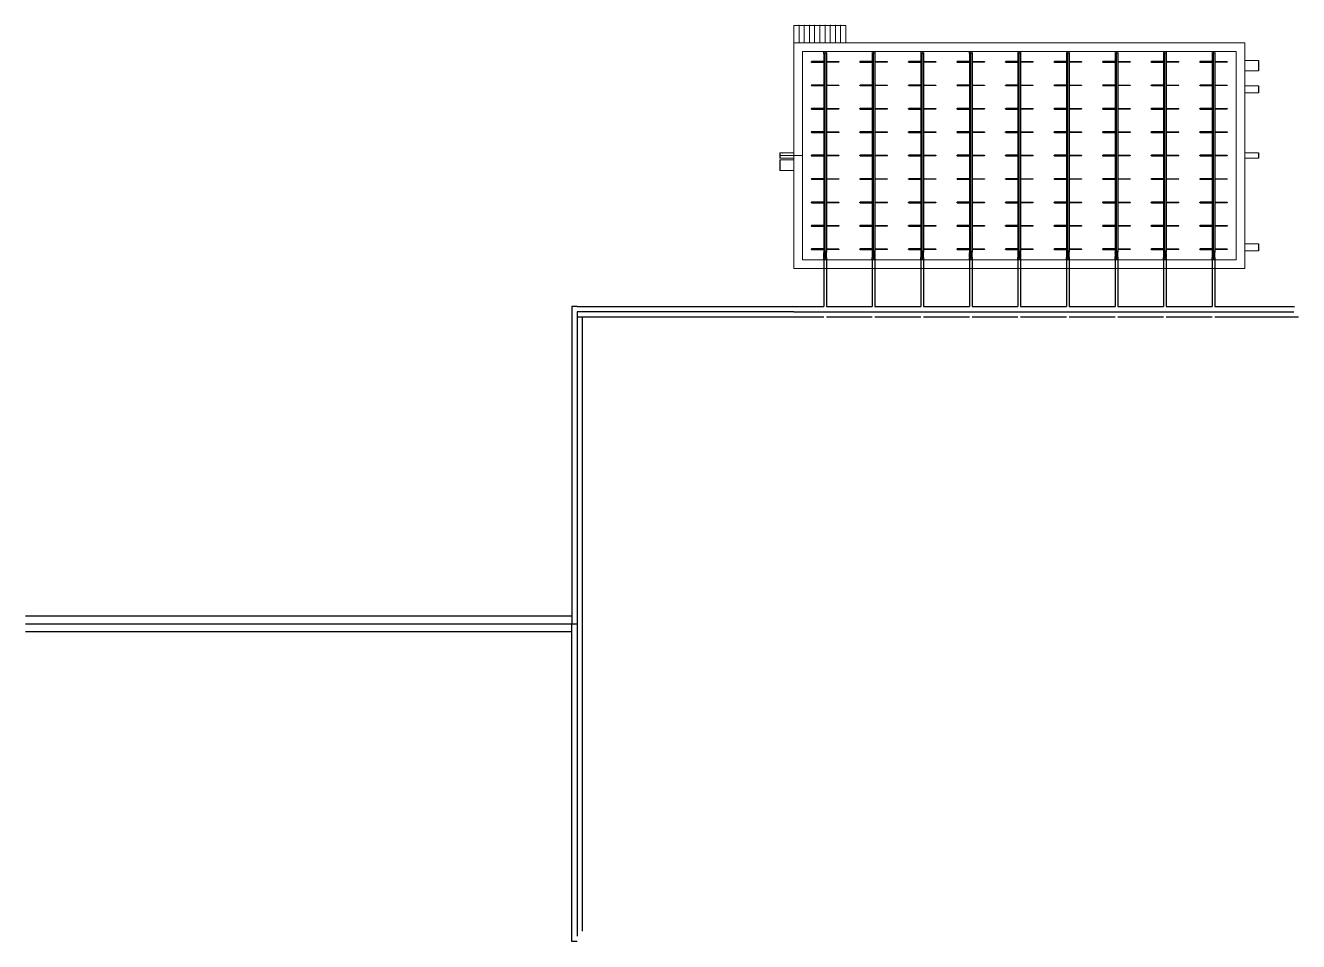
# Model space of a CAD drawing. Header units: millimetres. Extents: x 279 to 2876, y -494 to 1800.
# Drawn here: x 2005 to 2739, y 1272 to 1800 of the extents above; entities that cross this region are included whole.
import ezdxf

# ---------------------------------------------------------------- set-up
doc = ezdxf.new("R2010")
doc.units = ezdxf.units.MM
doc.layers.add('图层1', color=1, linetype='Continuous', lineweight=25, plot=False)
doc.layers.add('图层2', color=5, linetype='Continuous', lineweight=25, plot=False)

msp = doc.modelspace()

# ---------------------------------------------------------------- linework, layer by layer
at = {"lineweight": 0}
for p, q in [((2447.77534, 1790.21996), (2447.77534, 1800.21996)), ((2447.77534, 1800.21996), (2477.77534, 1800.21996)), ((2450.77534, 1800.21996), (2450.77534, 1790.21996)), ((2453.77534, 1800.21996), (2453.77534, 1790.21996)), ((2456.77534, 1800.21996), (2456.77534, 1790.21996)), ((2459.77534, 1800.21996), (2459.77534, 1790.21996)), ((2462.77534, 1800.21996), (2462.77534, 1790.21996)), ((2465.77534, 1800.21996), (2465.77534, 1790.21996)), ((2468.77534, 1800.21996), (2468.77534, 1790.21996)), ((2471.77534, 1800.21996), (2471.77534, 1790.21996)), ((2474.77534, 1800.21996), (2474.77534, 1790.21996)), ((2477.77534, 1800.21996), (2477.77534, 1790.21996)), ((2452.77534, 1790.21996), (2447.77534, 1790.21996)), ((2447.77534, 1790.21996), (2697.77534, 1790.21996)), ((2447.77534, 1660.21996), (2447.77534, 1790.21996)), ((2692.77534, 1785.21996), (2452.77534, 1785.21996)), ((2452.77534, 1785.21996), (2452.77534, 1665.21996)), ((2464.27534, 1785.21996), (2467.27534, 1785.21996)), ((2465.77534, 1711.71996), (2465.77534, 1785.21996)), ((2493.77534, 1711.71996), (2493.77534, 1785.21996)), ((2521.77534, 1711.71996), (2521.77534, 1785.21996)), ((2549.77534, 1711.71996), (2549.77534, 1785.21996)), ((2577.77534, 1711.71996), (2577.77534, 1785.21996)), ((2605.77534, 1711.71996), (2605.77534, 1785.21996)), ((2633.77534, 1711.71996), (2633.77534, 1785.21996)), ((2661.77534, 1711.71996), (2661.77534, 1785.21996)), ((2689.77534, 1711.71996), (2689.77534, 1785.21996)), ((2692.77534, 1790.21996), (2702.77534, 1790.21996)), ((2692.77534, 1785.21996), (2702.77534, 1785.21996)), ((2702.77534, 1790.21996), (2707.77534, 1790.21996)), ((2702.77534, 1785.21996), (2702.77534, 1665.21996)), ((2707.77534, 1790.21996), (2707.77534, 1660.21996)), ((2707.77534, 1780.08463), (2715.77534, 1780.08463)), ((2707.77534, 1774.08463), (2715.77534, 1774.08463)), ((2707.77534, 1765.36996), (2715.77534, 1765.36996)), ((2707.77534, 1761.36996), (2715.77534, 1761.36996)), ((2447.77534, 1726.71996), (2439.77534, 1726.71996)), ((2452.77534, 1725.21996), (2439.77534, 1725.21996)), ((2452.77534, 1725.21996), (2450.22331, 1725.21996)), ((2450.22331, 1725.21996), (2452.77534, 1725.21996)), ((2707.77534, 1726.71996), (2715.77534, 1726.71996)), ((2447.77534, 1723.71996), (2439.77534, 1723.71996)), ((2439.77534, 1722.69729), (2447.77534, 1722.69729)), ((2707.77534, 1723.71996), (2715.77534, 1723.71996)), ((2439.77534, 1716.69729), (2447.77534, 1716.69729)), ((2465.77534, 1711.71996), (2465.77534, 1665.21996)), ((2493.77534, 1711.71996), (2493.77534, 1665.21996)), ((2521.77534, 1711.71996), (2521.77534, 1665.21996)), ((2549.77534, 1711.71996), (2549.77534, 1665.21996)), ((2577.77534, 1711.71996), (2577.77534, 1665.21996)), ((2605.77534, 1711.71996), (2605.77534, 1665.21996)), ((2633.77534, 1711.71996), (2633.77534, 1665.21996)), ((2661.77534, 1711.71996), (2661.77534, 1665.21996)), ((2689.77534, 1711.71996), (2689.77534, 1665.21996)), ((2707.77534, 1674.32161), (2715.77534, 1674.32161)), ((2707.77534, 1670.32161), (2715.77534, 1670.32161)), ((2697.77534, 1660.21996), (2447.77534, 1660.21996)), ((2452.77534, 1665.21996), (2692.77534, 1665.21996)), ((2452.77534, 1665.21996), (2462.77534, 1665.21996)), ((2477.77534, 1665.21996), (2481.27534, 1665.21996)), ((2692.77534, 1665.21996), (2697.77534, 1665.21996)), ((2692.77534, 1660.21996), (2702.77534, 1660.21996)), ((2697.77534, 1665.21996), (2702.77534, 1665.21996)), ((2702.77534, 1660.21996), (2707.77534, 1660.21996))]:
    msp.add_line(p, q, dxfattribs=at)
for p, q in [((2715.77534, 1780.08463), (2715.77534, 1774.08463)), ((2715.77534, 1765.36996), (2715.77534, 1761.36996)), ((2439.77534, 1726.71996), (2439.77534, 1723.71996)), ((2441.27534, 1726.71996), (2441.37534, 1726.71996)), ((2715.77534, 1726.71996), (2715.77534, 1723.71996)), ((2439.77534, 1722.69729), (2439.77534, 1716.69729)), ((2715.77534, 1674.32161), (2715.77534, 1670.32161)), ((2447.77534, 1635.21996), (2322.77534, 1635.21996)), ((2322.77534, 1635.21996), (2322.77534, 1275.21996)), ((2447.77534, 1635.21996), (2736.12939, 1635.21996)), ((2322.77534, 1455.21996), (2004.73305, 1455.21996))]:
    msp.add_line(p, q)
for p in [(2450.77534, 1800.21996), (2453.77534, 1800.21996), (2456.77534, 1800.21996), (2459.77534, 1800.21996), (2462.77534, 1800.21996), (2465.77534, 1800.21996), (2468.77534, 1800.21996), (2471.77534, 1800.21996), (2474.77534, 1800.21996)]:
    msp.add_point(p, dxfattribs=at)
at = {"layer": '图层1'}
for p, q in [((2465.02534, 1668.21996), (2464.77534, 1668.21996)), ((2464.77534, 1668.21996), (2464.77534, 1668.11996)), ((2464.77534, 1668.11996), (2466.52534, 1668.11996)), ((2464.77534, 1667.61996), (2464.77534, 1667.71996)), ((2464.77534, 1667.71996), (2466.52534, 1667.71996)), ((2465.02534, 1667.61996), (2464.77534, 1667.61996)), ((2465.02534, 1669.21996), (2465.02534, 1668.81996)), ((2465.02534, 1668.81996), (2465.02534, 1668.21996)), ((2465.06662, 1668.21996), (2465.02534, 1668.21996)), ((2465.02534, 1668.11996), (2465.02534, 1667.71996)), ((2465.02534, 1667.61996), (2466.52534, 1667.61996)), ((2465.02534, 1667.61996), (2465.02534, 1666.91996)), ((2465.02534, 1666.21996), (2465.02534, 1666.51996)), ((2466.77534, 1668.21996), (2465.06662, 1668.21996)), ((2465.77534, 1669.96996), (2465.77534, 1670.21996)), ((2465.77534, 1667.41996), (2465.77992, 1667.41996)), ((2466.52534, 1668.81996), (2466.52534, 1669.21996)), ((2466.52534, 1668.21996), (2466.52534, 1668.81996)), ((2466.52534, 1668.11996), (2466.62534, 1668.11996)), ((2466.52534, 1667.71996), (2466.52534, 1668.11996)), ((2466.52534, 1667.71996), (2466.77534, 1667.71996)), ((2466.77534, 1667.61996), (2466.52534, 1667.61996)), ((2466.52534, 1666.90978), (2466.52534, 1667.61996)), ((2466.52534, 1666.51996), (2466.52534, 1666.21996)), ((2466.62534, 1668.11996), (2466.77534, 1668.11996)), ((2466.77534, 1668.11996), (2466.77534, 1668.21996)), ((2466.77534, 1667.71996), (2466.77534, 1667.61996)), ((2493.02534, 1668.21996), (2492.77534, 1668.21996)), ((2492.77534, 1668.21996), (2492.77534, 1668.11996)), ((2492.77534, 1668.11996), (2494.52534, 1668.11996)), ((2492.77534, 1667.61996), (2492.77534, 1667.71996)), ((2492.77534, 1667.71996), (2494.52534, 1667.71996)), ((2493.02534, 1667.61996), (2492.77534, 1667.61996)), ((2493.02534, 1669.21996), (2493.02534, 1668.81996)), ((2493.02534, 1668.81996), (2493.02534, 1668.21996)), ((2493.06662, 1668.21996), (2493.02534, 1668.21996)), ((2493.02534, 1668.11996), (2493.02534, 1667.71996)), ((2493.02534, 1667.61996), (2494.52534, 1667.61996)), ((2493.02534, 1667.61996), (2493.02534, 1666.91996)), ((2493.02534, 1666.21996), (2493.02534, 1666.51996)), ((2494.77534, 1668.21996), (2493.06662, 1668.21996)), ((2493.77534, 1669.96996), (2493.77534, 1670.21996)), ((2493.77534, 1667.41996), (2493.77992, 1667.41996)), ((2494.52534, 1668.81996), (2494.52534, 1669.21996)), ((2494.52534, 1668.21996), (2494.52534, 1668.81996)), ((2494.52534, 1668.11996), (2494.62534, 1668.11996)), ((2494.52534, 1667.71996), (2494.52534, 1668.11996)), ((2494.52534, 1667.71996), (2494.77534, 1667.71996)), ((2494.77534, 1667.61996), (2494.52534, 1667.61996)), ((2494.52534, 1666.90978), (2494.52534, 1667.61996)), ((2494.52534, 1666.51996), (2494.52534, 1666.21996)), ((2494.62534, 1668.11996), (2494.77534, 1668.11996)), ((2494.77534, 1668.11996), (2494.77534, 1668.21996)), ((2494.77534, 1667.71996), (2494.77534, 1667.61996)), ((2521.02534, 1668.21996), (2520.77534, 1668.21996)), ((2520.77534, 1668.21996), (2520.77534, 1668.11996)), ((2520.77534, 1668.11996), (2522.52534, 1668.11996)), ((2520.77534, 1667.61996), (2520.77534, 1667.71996)), ((2520.77534, 1667.71996), (2522.52534, 1667.71996)), ((2521.02534, 1667.61996), (2520.77534, 1667.61996)), ((2521.02534, 1669.21996), (2521.02534, 1668.81996)), ((2521.02534, 1668.81996), (2521.02534, 1668.21996)), ((2521.06662, 1668.21996), (2521.02534, 1668.21996)), ((2521.02534, 1668.11996), (2521.02534, 1667.71996)), ((2521.02534, 1667.61996), (2522.52534, 1667.61996)), ((2521.02534, 1667.61996), (2521.02534, 1666.91996)), ((2521.02534, 1666.21996), (2521.02534, 1666.51996)), ((2522.77534, 1668.21996), (2521.06662, 1668.21996)), ((2521.77534, 1669.96996), (2521.77534, 1670.21996)), ((2521.77534, 1667.41996), (2521.77992, 1667.41996)), ((2522.52534, 1668.81996), (2522.52534, 1669.21996)), ((2522.52534, 1668.21996), (2522.52534, 1668.81996)), ((2522.52534, 1668.11996), (2522.62534, 1668.11996)), ((2522.52534, 1667.71996), (2522.52534, 1668.11996)), ((2522.52534, 1667.71996), (2522.77534, 1667.71996)), ((2522.77534, 1667.61996), (2522.52534, 1667.61996)), ((2522.52534, 1666.90978), (2522.52534, 1667.61996)), ((2522.52534, 1666.51996), (2522.52534, 1666.21996)), ((2522.62534, 1668.11996), (2522.77534, 1668.11996)), ((2522.77534, 1668.11996), (2522.77534, 1668.21996)), ((2522.77534, 1667.71996), (2522.77534, 1667.61996)), ((2549.02534, 1668.21996), (2548.77534, 1668.21996)), ((2548.77534, 1668.21996), (2548.77534, 1668.11996)), ((2548.77534, 1668.11996), (2550.52534, 1668.11996)), ((2548.77534, 1667.61996), (2548.77534, 1667.71996)), ((2548.77534, 1667.71996), (2550.52534, 1667.71996)), ((2549.02534, 1667.61996), (2548.77534, 1667.61996)), ((2549.02534, 1669.21996), (2549.02534, 1668.81996)), ((2549.02534, 1668.81996), (2549.02534, 1668.21996)), ((2549.06662, 1668.21996), (2549.02534, 1668.21996)), ((2549.02534, 1668.11996), (2549.02534, 1667.71996)), ((2549.02534, 1667.61996), (2550.52534, 1667.61996)), ((2549.02534, 1667.61996), (2549.02534, 1666.91996)), ((2549.02534, 1666.21996), (2549.02534, 1666.51996)), ((2550.77534, 1668.21996), (2549.06662, 1668.21996)), ((2549.77534, 1669.96996), (2549.77534, 1670.21996)), ((2549.77534, 1667.41996), (2549.77992, 1667.41996)), ((2550.52534, 1668.81996), (2550.52534, 1669.21996)), ((2550.52534, 1668.21996), (2550.52534, 1668.81996)), ((2550.52534, 1668.11996), (2550.62534, 1668.11996)), ((2550.52534, 1667.71996), (2550.52534, 1668.11996)), ((2550.52534, 1667.71996), (2550.77534, 1667.71996)), ((2550.77534, 1667.61996), (2550.52534, 1667.61996)), ((2550.52534, 1666.90978), (2550.52534, 1667.61996)), ((2550.52534, 1666.51996), (2550.52534, 1666.21996)), ((2550.62534, 1668.11996), (2550.77534, 1668.11996)), ((2550.77534, 1668.11996), (2550.77534, 1668.21996)), ((2550.77534, 1667.71996), (2550.77534, 1667.61996)), ((2577.02534, 1668.21996), (2576.77534, 1668.21996)), ((2576.77534, 1668.21996), (2576.77534, 1668.11996)), ((2576.77534, 1668.11996), (2578.52534, 1668.11996)), ((2576.77534, 1667.61996), (2576.77534, 1667.71996)), ((2576.77534, 1667.71996), (2578.52534, 1667.71996)), ((2577.02534, 1667.61996), (2576.77534, 1667.61996)), ((2577.02534, 1669.21996), (2577.02534, 1668.81996)), ((2577.02534, 1668.81996), (2577.02534, 1668.21996)), ((2577.06662, 1668.21996), (2577.02534, 1668.21996)), ((2577.02534, 1668.11996), (2577.02534, 1667.71996)), ((2577.02534, 1667.61996), (2578.52534, 1667.61996)), ((2577.02534, 1667.61996), (2577.02534, 1666.91996)), ((2577.02534, 1666.21996), (2577.02534, 1666.51996)), ((2578.77534, 1668.21996), (2577.06662, 1668.21996)), ((2577.77534, 1669.96996), (2577.77534, 1670.21996)), ((2577.77534, 1667.41996), (2577.77992, 1667.41996)), ((2578.52534, 1668.81996), (2578.52534, 1669.21996)), ((2578.52534, 1668.21996), (2578.52534, 1668.81996)), ((2578.52534, 1668.11996), (2578.62534, 1668.11996)), ((2578.52534, 1667.71996), (2578.52534, 1668.11996)), ((2578.52534, 1667.71996), (2578.77534, 1667.71996)), ((2578.77534, 1667.61996), (2578.52534, 1667.61996)), ((2578.52534, 1666.90978), (2578.52534, 1667.61996)), ((2578.52534, 1666.51996), (2578.52534, 1666.21996)), ((2578.62534, 1668.11996), (2578.77534, 1668.11996)), ((2578.77534, 1668.11996), (2578.77534, 1668.21996)), ((2578.77534, 1667.71996), (2578.77534, 1667.61996)), ((2605.02534, 1668.21996), (2604.77534, 1668.21996)), ((2604.77534, 1668.21996), (2604.77534, 1668.11996)), ((2604.77534, 1668.11996), (2606.52534, 1668.11996)), ((2604.77534, 1667.61996), (2604.77534, 1667.71996)), ((2604.77534, 1667.71996), (2606.52534, 1667.71996)), ((2605.02534, 1667.61996), (2604.77534, 1667.61996)), ((2605.02534, 1669.21996), (2605.02534, 1668.81996)), ((2605.02534, 1668.81996), (2605.02534, 1668.21996)), ((2605.06662, 1668.21996), (2605.02534, 1668.21996)), ((2605.02534, 1668.11996), (2605.02534, 1667.71996)), ((2605.02534, 1667.61996), (2606.52534, 1667.61996)), ((2605.02534, 1667.61996), (2605.02534, 1666.91996)), ((2605.02534, 1666.21996), (2605.02534, 1666.51996)), ((2606.77534, 1668.21996), (2605.06662, 1668.21996)), ((2605.77534, 1669.96996), (2605.77534, 1670.21996)), ((2605.77534, 1667.41996), (2605.77992, 1667.41996)), ((2606.52534, 1668.81996), (2606.52534, 1669.21996)), ((2606.52534, 1668.21996), (2606.52534, 1668.81996)), ((2606.52534, 1668.11996), (2606.62534, 1668.11996)), ((2606.52534, 1667.71996), (2606.52534, 1668.11996)), ((2606.52534, 1667.71996), (2606.77534, 1667.71996)), ((2606.77534, 1667.61996), (2606.52534, 1667.61996)), ((2606.52534, 1666.90978), (2606.52534, 1667.61996)), ((2606.52534, 1666.51996), (2606.52534, 1666.21996)), ((2606.62534, 1668.11996), (2606.77534, 1668.11996)), ((2606.77534, 1668.11996), (2606.77534, 1668.21996)), ((2606.77534, 1667.71996), (2606.77534, 1667.61996)), ((2633.02534, 1668.21996), (2632.77534, 1668.21996)), ((2632.77534, 1668.21996), (2632.77534, 1668.11996)), ((2632.77534, 1668.11996), (2634.52534, 1668.11996)), ((2632.77534, 1667.61996), (2632.77534, 1667.71996)), ((2632.77534, 1667.71996), (2634.52534, 1667.71996)), ((2633.02534, 1667.61996), (2632.77534, 1667.61996)), ((2633.02534, 1669.21996), (2633.02534, 1668.81996)), ((2633.02534, 1668.81996), (2633.02534, 1668.21996)), ((2633.06662, 1668.21996), (2633.02534, 1668.21996)), ((2633.02534, 1668.11996), (2633.02534, 1667.71996)), ((2633.02534, 1667.61996), (2634.52534, 1667.61996)), ((2633.02534, 1667.61996), (2633.02534, 1666.91996)), ((2633.02534, 1666.21996), (2633.02534, 1666.51996)), ((2634.77534, 1668.21996), (2633.06662, 1668.21996)), ((2633.77534, 1669.96996), (2633.77534, 1670.21996)), ((2633.77534, 1667.41996), (2633.77992, 1667.41996)), ((2634.52534, 1668.81996), (2634.52534, 1669.21996)), ((2634.52534, 1668.21996), (2634.52534, 1668.81996)), ((2634.52534, 1668.11996), (2634.62534, 1668.11996)), ((2634.52534, 1667.71996), (2634.52534, 1668.11996)), ((2634.52534, 1667.71996), (2634.77534, 1667.71996)), ((2634.77534, 1667.61996), (2634.52534, 1667.61996)), ((2634.52534, 1666.90978), (2634.52534, 1667.61996)), ((2634.52534, 1666.51996), (2634.52534, 1666.21996)), ((2634.62534, 1668.11996), (2634.77534, 1668.11996)), ((2634.77534, 1668.11996), (2634.77534, 1668.21996)), ((2634.77534, 1667.71996), (2634.77534, 1667.61996)), ((2661.02534, 1668.21996), (2660.77534, 1668.21996)), ((2660.77534, 1668.21996), (2660.77534, 1668.11996)), ((2660.77534, 1668.11996), (2662.52534, 1668.11996)), ((2660.77534, 1667.61996), (2660.77534, 1667.71996)), ((2660.77534, 1667.71996), (2662.52534, 1667.71996)), ((2661.02534, 1667.61996), (2660.77534, 1667.61996)), ((2661.02534, 1669.21996), (2661.02534, 1668.81996)), ((2661.02534, 1668.81996), (2661.02534, 1668.21996)), ((2661.06662, 1668.21996), (2661.02534, 1668.21996)), ((2661.02534, 1668.11996), (2661.02534, 1667.71996)), ((2661.02534, 1667.61996), (2662.52534, 1667.61996)), ((2661.02534, 1667.61996), (2661.02534, 1666.91996)), ((2661.02534, 1666.21996), (2661.02534, 1666.51996)), ((2662.77534, 1668.21996), (2661.06662, 1668.21996)), ((2661.77534, 1669.96996), (2661.77534, 1670.21996)), ((2661.77534, 1667.41996), (2661.77992, 1667.41996)), ((2662.52534, 1668.81996), (2662.52534, 1669.21996)), ((2662.52534, 1668.21996), (2662.52534, 1668.81996)), ((2662.52534, 1668.11996), (2662.62534, 1668.11996)), ((2662.52534, 1667.71996), (2662.52534, 1668.11996)), ((2662.52534, 1667.71996), (2662.77534, 1667.71996)), ((2662.77534, 1667.61996), (2662.52534, 1667.61996)), ((2662.52534, 1666.90978), (2662.52534, 1667.61996)), ((2662.52534, 1666.51996), (2662.52534, 1666.21996)), ((2662.62534, 1668.11996), (2662.77534, 1668.11996)), ((2662.77534, 1668.11996), (2662.77534, 1668.21996)), ((2662.77534, 1667.71996), (2662.77534, 1667.61996)), ((2689.02534, 1668.21996), (2688.77534, 1668.21996)), ((2688.77534, 1668.21996), (2688.77534, 1668.11996)), ((2688.77534, 1668.11996), (2690.52534, 1668.11996)), ((2688.77534, 1667.61996), (2688.77534, 1667.71996)), ((2688.77534, 1667.71996), (2690.52534, 1667.71996)), ((2689.02534, 1667.61996), (2688.77534, 1667.61996)), ((2689.02534, 1669.21996), (2689.02534, 1668.81996)), ((2689.02534, 1668.81996), (2689.02534, 1668.21996)), ((2689.06662, 1668.21996), (2689.02534, 1668.21996)), ((2689.02534, 1668.11996), (2689.02534, 1667.71996)), ((2689.02534, 1667.61996), (2690.52534, 1667.61996)), ((2689.02534, 1667.61996), (2689.02534, 1666.91996)), ((2689.02534, 1666.21996), (2689.02534, 1666.51996)), ((2690.77534, 1668.21996), (2689.06662, 1668.21996)), ((2689.77534, 1669.96996), (2689.77534, 1670.21996)), ((2689.77534, 1667.41996), (2689.77992, 1667.41996)), ((2690.52534, 1668.81996), (2690.52534, 1669.21996)), ((2690.52534, 1668.21996), (2690.52534, 1668.81996)), ((2690.52534, 1668.11996), (2690.62534, 1668.11996)), ((2690.52534, 1667.71996), (2690.52534, 1668.11996)), ((2690.52534, 1667.71996), (2690.77534, 1667.71996)), ((2690.77534, 1667.61996), (2690.52534, 1667.61996)), ((2690.52534, 1666.90978), (2690.52534, 1667.61996)), ((2690.52534, 1666.51996), (2690.52534, 1666.21996)), ((2690.62534, 1668.11996), (2690.77534, 1668.11996)), ((2690.77534, 1668.11996), (2690.77534, 1668.21996)), ((2690.77534, 1667.71996), (2690.77534, 1667.61996)), ((2465.02534, 1665.21996), (2465.02534, 1666.21996)), ((2466.52534, 1665.21996), (2465.02534, 1665.21996)), ((2466.52534, 1666.21996), (2466.52534, 1665.21996)), ((2493.02534, 1665.21996), (2493.02534, 1666.21996)), ((2494.52534, 1665.21996), (2493.02534, 1665.21996)), ((2494.52534, 1666.21996), (2494.52534, 1665.21996)), ((2521.02534, 1665.21996), (2521.02534, 1666.21996)), ((2522.52534, 1665.21996), (2521.02534, 1665.21996)), ((2522.52534, 1666.21996), (2522.52534, 1665.21996)), ((2549.02534, 1665.21996), (2549.02534, 1666.21996)), ((2550.52534, 1665.21996), (2549.02534, 1665.21996)), ((2550.52534, 1666.21996), (2550.52534, 1665.21996)), ((2577.02534, 1665.21996), (2577.02534, 1666.21996)), ((2578.52534, 1665.21996), (2577.02534, 1665.21996)), ((2578.52534, 1666.21996), (2578.52534, 1665.21996)), ((2605.02534, 1665.21996), (2605.02534, 1666.21996)), ((2606.52534, 1665.21996), (2605.02534, 1665.21996)), ((2606.52534, 1666.21996), (2606.52534, 1665.21996)), ((2633.02534, 1665.21996), (2633.02534, 1666.21996)), ((2634.52534, 1665.21996), (2633.02534, 1665.21996)), ((2634.52534, 1666.21996), (2634.52534, 1665.21996)), ((2661.02534, 1665.21996), (2661.02534, 1666.21996)), ((2662.52534, 1665.21996), (2661.02534, 1665.21996)), ((2662.52534, 1666.21996), (2662.52534, 1665.21996)), ((2689.02534, 1665.21996), (2689.02534, 1666.21996)), ((2690.52534, 1665.21996), (2689.02534, 1665.21996)), ((2690.52534, 1666.21996), (2690.52534, 1665.21996))]:
    msp.add_line(p, q, dxfattribs=at)
for centre, radius, start, end in [((2465.77534, 1669.21996), 0.85, 331.92751306, 208.07248694), ((2465.77534, 1666.91996), 0.85, 151.92751306, 28.07248694), ((2465.77534, 1669.21996), 0.75, 0, 180), ((2465.77534, 1666.90978), 0.75, 180, 0), ((2493.77534, 1669.21996), 0.85, 331.92751306, 208.07248694), ((2493.77534, 1666.91996), 0.85, 151.92751306, 28.07248694), ((2493.77534, 1669.21996), 0.75, 0, 180), ((2493.77534, 1666.90978), 0.75, 180, 0), ((2521.77534, 1669.21996), 0.85, 331.92751306, 208.07248694), ((2521.77534, 1666.91996), 0.85, 151.92751306, 28.07248694), ((2521.77534, 1669.21996), 0.75, 0, 180), ((2521.77534, 1666.90978), 0.75, 180, 0), ((2549.77534, 1669.21996), 0.85, 331.92751306, 208.07248694), ((2549.77534, 1666.91996), 0.85, 151.92751306, 28.07248694), ((2549.77534, 1669.21996), 0.75, 0, 180), ((2549.77534, 1666.90978), 0.75, 180, 0), ((2577.77534, 1669.21996), 0.85, 331.92751306, 208.07248694), ((2577.77534, 1666.91996), 0.85, 151.92751306, 28.07248694), ((2577.77534, 1669.21996), 0.75, 0, 180), ((2577.77534, 1666.90978), 0.75, 180, 0), ((2605.77534, 1669.21996), 0.85, 331.92751306, 208.07248694), ((2605.77534, 1666.91996), 0.85, 151.92751306, 28.07248694), ((2605.77534, 1669.21996), 0.75, 0, 180), ((2605.77534, 1666.90978), 0.75, 180, 0), ((2633.77534, 1669.21996), 0.85, 331.92751306, 208.07248694), ((2633.77534, 1666.91996), 0.85, 151.92751306, 28.07248694), ((2633.77534, 1669.21996), 0.75, 0, 180), ((2633.77534, 1666.90978), 0.75, 180, 0), ((2661.77534, 1669.21996), 0.85, 331.92751306, 208.07248694), ((2661.77534, 1666.91996), 0.85, 151.92751306, 28.07248694), ((2661.77534, 1669.21996), 0.75, 0, 180), ((2661.77534, 1666.90978), 0.75, 180, 0), ((2689.77534, 1669.21996), 0.85, 331.92751306, 208.07248694), ((2689.77534, 1666.91996), 0.85, 151.92751306, 28.07248694), ((2689.77534, 1669.21996), 0.75, 0, 180), ((2689.77534, 1666.90978), 0.75, 180, 0)]:
    msp.add_arc(centre, radius, start, end, dxfattribs=at)
at = {"layer": '图层2'}
for p, q in [((2464.77534, 1784.39496), (2464.77534, 1784.49496)), ((2464.77534, 1784.49496), (2466.52534, 1784.49496)), ((2465.02534, 1784.39496), (2464.77534, 1784.39496)), ((2465.02534, 1784.39496), (2465.02534, 1670.54496)), ((2465.02534, 1784.39496), (2466.52534, 1784.39496)), ((2466.52534, 1784.49496), (2466.77534, 1784.49496)), ((2466.52534, 1784.39496), (2466.52534, 1670.54496)), ((2466.77534, 1784.39496), (2466.52534, 1784.39496)), ((2466.77534, 1784.49496), (2466.77534, 1784.39496)), ((2492.77534, 1784.39496), (2492.77534, 1784.49496)), ((2492.77534, 1784.49496), (2494.52534, 1784.49496)), ((2493.02534, 1784.39496), (2492.77534, 1784.39496)), ((2493.02534, 1784.39496), (2493.02534, 1670.54496)), ((2493.02534, 1784.39496), (2494.52534, 1784.39496)), ((2494.52534, 1784.49496), (2494.77534, 1784.49496)), ((2494.52534, 1784.39496), (2494.52534, 1670.54496)), ((2494.77534, 1784.39496), (2494.52534, 1784.39496)), ((2494.77534, 1784.49496), (2494.77534, 1784.39496)), ((2520.77534, 1784.39496), (2520.77534, 1784.49496)), ((2520.77534, 1784.49496), (2522.52534, 1784.49496)), ((2521.02534, 1784.39496), (2520.77534, 1784.39496)), ((2521.02534, 1784.39496), (2521.02534, 1670.54496)), ((2521.02534, 1784.39496), (2522.52534, 1784.39496)), ((2522.52534, 1784.49496), (2522.77534, 1784.49496)), ((2522.52534, 1784.39496), (2522.52534, 1670.54496)), ((2522.77534, 1784.39496), (2522.52534, 1784.39496)), ((2522.77534, 1784.49496), (2522.77534, 1784.39496)), ((2548.77534, 1784.39496), (2548.77534, 1784.49496)), ((2548.77534, 1784.49496), (2550.52534, 1784.49496)), ((2549.02534, 1784.39496), (2548.77534, 1784.39496)), ((2549.02534, 1784.39496), (2549.02534, 1670.54496)), ((2549.02534, 1784.39496), (2550.52534, 1784.39496)), ((2550.52534, 1784.49496), (2550.77534, 1784.49496)), ((2550.52534, 1784.39496), (2550.52534, 1670.54496)), ((2550.77534, 1784.39496), (2550.52534, 1784.39496)), ((2550.77534, 1784.49496), (2550.77534, 1784.39496)), ((2576.77534, 1784.39496), (2576.77534, 1784.49496)), ((2576.77534, 1784.49496), (2578.52534, 1784.49496)), ((2577.02534, 1784.39496), (2576.77534, 1784.39496)), ((2577.02534, 1784.39496), (2577.02534, 1670.54496)), ((2577.02534, 1784.39496), (2578.52534, 1784.39496)), ((2578.52534, 1784.49496), (2578.77534, 1784.49496)), ((2578.52534, 1784.39496), (2578.52534, 1670.54496)), ((2578.77534, 1784.39496), (2578.52534, 1784.39496)), ((2578.77534, 1784.49496), (2578.77534, 1784.39496)), ((2604.77534, 1784.39496), (2604.77534, 1784.49496)), ((2604.77534, 1784.49496), (2606.52534, 1784.49496)), ((2605.02534, 1784.39496), (2604.77534, 1784.39496)), ((2605.02534, 1784.39496), (2605.02534, 1670.54496)), ((2605.02534, 1784.39496), (2606.52534, 1784.39496)), ((2606.52534, 1784.49496), (2606.77534, 1784.49496)), ((2606.52534, 1784.39496), (2606.52534, 1670.54496)), ((2606.77534, 1784.39496), (2606.52534, 1784.39496)), ((2606.77534, 1784.49496), (2606.77534, 1784.39496)), ((2632.77534, 1784.39496), (2632.77534, 1784.49496)), ((2632.77534, 1784.49496), (2634.52534, 1784.49496)), ((2633.02534, 1784.39496), (2632.77534, 1784.39496)), ((2633.02534, 1784.39496), (2633.02534, 1670.54496)), ((2633.02534, 1784.39496), (2634.52534, 1784.39496)), ((2634.52534, 1784.49496), (2634.77534, 1784.49496)), ((2634.52534, 1784.39496), (2634.52534, 1670.54496)), ((2634.77534, 1784.39496), (2634.52534, 1784.39496)), ((2634.77534, 1784.49496), (2634.77534, 1784.39496)), ((2660.77534, 1784.39496), (2660.77534, 1784.49496)), ((2660.77534, 1784.49496), (2662.52534, 1784.49496)), ((2661.02534, 1784.39496), (2660.77534, 1784.39496)), ((2661.02534, 1784.39496), (2661.02534, 1670.54496)), ((2661.02534, 1784.39496), (2662.52534, 1784.39496)), ((2662.52534, 1784.49496), (2662.77534, 1784.49496)), ((2662.52534, 1784.39496), (2662.52534, 1670.54496)), ((2662.77534, 1784.39496), (2662.52534, 1784.39496)), ((2662.77534, 1784.49496), (2662.77534, 1784.39496)), ((2688.77534, 1784.39496), (2688.77534, 1784.49496)), ((2688.77534, 1784.49496), (2690.52534, 1784.49496)), ((2689.02534, 1784.39496), (2688.77534, 1784.39496)), ((2689.02534, 1784.39496), (2689.02534, 1670.54496)), ((2689.02534, 1784.39496), (2690.52534, 1784.39496)), ((2690.52534, 1784.49496), (2690.77534, 1784.49496)), ((2690.52534, 1784.39496), (2690.52534, 1670.54496)), ((2690.77534, 1784.39496), (2690.52534, 1784.39496)), ((2690.77534, 1784.49496), (2690.77534, 1784.39496)), ((2465.02534, 1779.39496), (2458.02534, 1779.39496)), ((2458.02534, 1779.04496), (2465.02534, 1779.04496)), ((2466.52534, 1779.39496), (2473.52534, 1779.39496)), ((2473.52534, 1779.04496), (2466.52534, 1779.04496)), ((2493.02534, 1779.39496), (2486.02534, 1779.39496)), ((2486.02534, 1779.04496), (2493.02534, 1779.04496)), ((2494.52534, 1779.39496), (2501.52534, 1779.39496)), ((2501.52534, 1779.04496), (2494.52534, 1779.04496)), ((2521.02534, 1779.39496), (2514.02534, 1779.39496)), ((2514.02534, 1779.04496), (2521.02534, 1779.04496)), ((2522.52534, 1779.39496), (2529.52534, 1779.39496)), ((2529.52534, 1779.04496), (2522.52534, 1779.04496)), ((2549.02534, 1779.39496), (2542.02534, 1779.39496)), ((2542.02534, 1779.04496), (2549.02534, 1779.04496)), ((2550.52534, 1779.39496), (2557.52534, 1779.39496)), ((2557.52534, 1779.04496), (2550.52534, 1779.04496)), ((2577.02534, 1779.39496), (2570.02534, 1779.39496)), ((2570.02534, 1779.04496), (2577.02534, 1779.04496)), ((2578.52534, 1779.39496), (2585.52534, 1779.39496)), ((2585.52534, 1779.04496), (2578.52534, 1779.04496)), ((2605.02534, 1779.39496), (2598.02534, 1779.39496)), ((2598.02534, 1779.04496), (2605.02534, 1779.04496)), ((2606.52534, 1779.39496), (2613.52534, 1779.39496)), ((2613.52534, 1779.04496), (2606.52534, 1779.04496)), ((2633.02534, 1779.39496), (2626.02534, 1779.39496)), ((2626.02534, 1779.04496), (2633.02534, 1779.04496)), ((2634.52534, 1779.39496), (2641.52534, 1779.39496)), ((2641.52534, 1779.04496), (2634.52534, 1779.04496)), ((2661.02534, 1779.39496), (2654.02534, 1779.39496)), ((2654.02534, 1779.04496), (2661.02534, 1779.04496)), ((2662.52534, 1779.39496), (2669.52534, 1779.39496)), ((2669.52534, 1779.04496), (2662.52534, 1779.04496)), ((2689.02534, 1779.39496), (2682.02534, 1779.39496)), ((2682.02534, 1779.04496), (2689.02534, 1779.04496)), ((2690.52534, 1779.39496), (2697.52534, 1779.39496)), ((2697.52534, 1779.04496), (2690.52534, 1779.04496)), ((2465.02534, 1765.89496), (2458.02534, 1765.89496)), ((2458.02534, 1765.54496), (2465.02534, 1765.54496)), ((2466.52534, 1765.89496), (2473.52534, 1765.89496)), ((2473.52534, 1765.54496), (2466.52534, 1765.54496)), ((2493.02534, 1765.89496), (2486.02534, 1765.89496)), ((2486.02534, 1765.54496), (2493.02534, 1765.54496)), ((2494.52534, 1765.89496), (2501.52534, 1765.89496)), ((2501.52534, 1765.54496), (2494.52534, 1765.54496)), ((2521.02534, 1765.89496), (2514.02534, 1765.89496)), ((2514.02534, 1765.54496), (2521.02534, 1765.54496)), ((2522.52534, 1765.89496), (2529.52534, 1765.89496)), ((2529.52534, 1765.54496), (2522.52534, 1765.54496)), ((2549.02534, 1765.89496), (2542.02534, 1765.89496)), ((2542.02534, 1765.54496), (2549.02534, 1765.54496)), ((2550.52534, 1765.89496), (2557.52534, 1765.89496)), ((2557.52534, 1765.54496), (2550.52534, 1765.54496)), ((2577.02534, 1765.89496), (2570.02534, 1765.89496)), ((2570.02534, 1765.54496), (2577.02534, 1765.54496)), ((2578.52534, 1765.89496), (2585.52534, 1765.89496)), ((2585.52534, 1765.54496), (2578.52534, 1765.54496)), ((2605.02534, 1765.89496), (2598.02534, 1765.89496)), ((2598.02534, 1765.54496), (2605.02534, 1765.54496)), ((2606.52534, 1765.89496), (2613.52534, 1765.89496)), ((2613.52534, 1765.54496), (2606.52534, 1765.54496)), ((2633.02534, 1765.89496), (2626.02534, 1765.89496)), ((2626.02534, 1765.54496), (2633.02534, 1765.54496)), ((2634.52534, 1765.89496), (2641.52534, 1765.89496)), ((2641.52534, 1765.54496), (2634.52534, 1765.54496)), ((2661.02534, 1765.89496), (2654.02534, 1765.89496)), ((2654.02534, 1765.54496), (2661.02534, 1765.54496)), ((2662.52534, 1765.89496), (2669.52534, 1765.89496)), ((2669.52534, 1765.54496), (2662.52534, 1765.54496)), ((2689.02534, 1765.89496), (2682.02534, 1765.89496)), ((2682.02534, 1765.54496), (2689.02534, 1765.54496)), ((2690.52534, 1765.89496), (2697.52534, 1765.89496)), ((2697.52534, 1765.54496), (2690.52534, 1765.54496)), ((2465.02534, 1752.39496), (2458.02534, 1752.39496)), ((2458.02534, 1752.04496), (2465.02534, 1752.04496)), ((2466.52534, 1752.39496), (2473.52534, 1752.39496)), ((2473.52534, 1752.04496), (2466.52534, 1752.04496)), ((2493.02534, 1752.39496), (2486.02534, 1752.39496)), ((2486.02534, 1752.04496), (2493.02534, 1752.04496)), ((2494.52534, 1752.39496), (2501.52534, 1752.39496)), ((2501.52534, 1752.04496), (2494.52534, 1752.04496)), ((2521.02534, 1752.39496), (2514.02534, 1752.39496)), ((2514.02534, 1752.04496), (2521.02534, 1752.04496)), ((2522.52534, 1752.39496), (2529.52534, 1752.39496)), ((2529.52534, 1752.04496), (2522.52534, 1752.04496)), ((2549.02534, 1752.39496), (2542.02534, 1752.39496)), ((2542.02534, 1752.04496), (2549.02534, 1752.04496)), ((2550.52534, 1752.39496), (2557.52534, 1752.39496)), ((2557.52534, 1752.04496), (2550.52534, 1752.04496)), ((2577.02534, 1752.39496), (2570.02534, 1752.39496)), ((2570.02534, 1752.04496), (2577.02534, 1752.04496)), ((2578.52534, 1752.39496), (2585.52534, 1752.39496)), ((2585.52534, 1752.04496), (2578.52534, 1752.04496)), ((2605.02534, 1752.39496), (2598.02534, 1752.39496)), ((2598.02534, 1752.04496), (2605.02534, 1752.04496)), ((2606.52534, 1752.39496), (2613.52534, 1752.39496)), ((2613.52534, 1752.04496), (2606.52534, 1752.04496)), ((2633.02534, 1752.39496), (2626.02534, 1752.39496)), ((2626.02534, 1752.04496), (2633.02534, 1752.04496)), ((2634.52534, 1752.39496), (2641.52534, 1752.39496)), ((2641.52534, 1752.04496), (2634.52534, 1752.04496)), ((2661.02534, 1752.39496), (2654.02534, 1752.39496)), ((2654.02534, 1752.04496), (2661.02534, 1752.04496)), ((2662.52534, 1752.39496), (2669.52534, 1752.39496)), ((2669.52534, 1752.04496), (2662.52534, 1752.04496)), ((2689.02534, 1752.39496), (2682.02534, 1752.39496)), ((2682.02534, 1752.04496), (2689.02534, 1752.04496)), ((2690.52534, 1752.39496), (2697.52534, 1752.39496)), ((2697.52534, 1752.04496), (2690.52534, 1752.04496)), ((2465.02534, 1738.89496), (2458.02534, 1738.89496)), ((2458.02534, 1738.54496), (2465.02534, 1738.54496)), ((2466.52534, 1738.89496), (2473.52534, 1738.89496)), ((2473.52534, 1738.54496), (2466.52534, 1738.54496)), ((2493.02534, 1738.89496), (2486.02534, 1738.89496)), ((2486.02534, 1738.54496), (2493.02534, 1738.54496)), ((2494.52534, 1738.89496), (2501.52534, 1738.89496)), ((2501.52534, 1738.54496), (2494.52534, 1738.54496)), ((2521.02534, 1738.89496), (2514.02534, 1738.89496)), ((2514.02534, 1738.54496), (2521.02534, 1738.54496)), ((2522.52534, 1738.89496), (2529.52534, 1738.89496)), ((2529.52534, 1738.54496), (2522.52534, 1738.54496)), ((2549.02534, 1738.89496), (2542.02534, 1738.89496)), ((2542.02534, 1738.54496), (2549.02534, 1738.54496)), ((2550.52534, 1738.89496), (2557.52534, 1738.89496)), ((2557.52534, 1738.54496), (2550.52534, 1738.54496)), ((2577.02534, 1738.89496), (2570.02534, 1738.89496)), ((2570.02534, 1738.54496), (2577.02534, 1738.54496)), ((2578.52534, 1738.89496), (2585.52534, 1738.89496)), ((2585.52534, 1738.54496), (2578.52534, 1738.54496)), ((2605.02534, 1738.89496), (2598.02534, 1738.89496)), ((2598.02534, 1738.54496), (2605.02534, 1738.54496)), ((2606.52534, 1738.89496), (2613.52534, 1738.89496)), ((2613.52534, 1738.54496), (2606.52534, 1738.54496)), ((2633.02534, 1738.89496), (2626.02534, 1738.89496)), ((2626.02534, 1738.54496), (2633.02534, 1738.54496)), ((2634.52534, 1738.89496), (2641.52534, 1738.89496)), ((2641.52534, 1738.54496), (2634.52534, 1738.54496)), ((2661.02534, 1738.89496), (2654.02534, 1738.89496)), ((2654.02534, 1738.54496), (2661.02534, 1738.54496)), ((2662.52534, 1738.89496), (2669.52534, 1738.89496)), ((2669.52534, 1738.54496), (2662.52534, 1738.54496)), ((2689.02534, 1738.89496), (2682.02534, 1738.89496)), ((2682.02534, 1738.54496), (2689.02534, 1738.54496)), ((2690.52534, 1738.89496), (2697.52534, 1738.89496)), ((2697.52534, 1738.54496), (2690.52534, 1738.54496)), ((2465.02534, 1725.39496), (2458.02534, 1725.39496)), ((2466.52534, 1725.39496), (2473.52534, 1725.39496)), ((2493.02534, 1725.39496), (2486.02534, 1725.39496)), ((2494.52534, 1725.39496), (2501.52534, 1725.39496)), ((2521.02534, 1725.39496), (2514.02534, 1725.39496)), ((2522.52534, 1725.39496), (2529.52534, 1725.39496)), ((2549.02534, 1725.39496), (2542.02534, 1725.39496)), ((2550.52534, 1725.39496), (2557.52534, 1725.39496)), ((2577.02534, 1725.39496), (2570.02534, 1725.39496)), ((2578.52534, 1725.39496), (2585.52534, 1725.39496)), ((2605.02534, 1725.39496), (2598.02534, 1725.39496)), ((2606.52534, 1725.39496), (2613.52534, 1725.39496)), ((2633.02534, 1725.39496), (2626.02534, 1725.39496)), ((2634.52534, 1725.39496), (2641.52534, 1725.39496)), ((2661.02534, 1725.39496), (2654.02534, 1725.39496)), ((2662.52534, 1725.39496), (2669.52534, 1725.39496)), ((2689.02534, 1725.39496), (2682.02534, 1725.39496)), ((2690.52534, 1725.39496), (2697.52534, 1725.39496)), ((2458.02534, 1725.04496), (2465.02534, 1725.04496)), ((2473.52534, 1725.04496), (2466.52534, 1725.04496)), ((2486.02534, 1725.04496), (2493.02534, 1725.04496)), ((2501.52534, 1725.04496), (2494.52534, 1725.04496)), ((2514.02534, 1725.04496), (2521.02534, 1725.04496)), ((2529.52534, 1725.04496), (2522.52534, 1725.04496)), ((2542.02534, 1725.04496), (2549.02534, 1725.04496)), ((2557.52534, 1725.04496), (2550.52534, 1725.04496)), ((2570.02534, 1725.04496), (2577.02534, 1725.04496)), ((2585.52534, 1725.04496), (2578.52534, 1725.04496)), ((2598.02534, 1725.04496), (2605.02534, 1725.04496)), ((2613.52534, 1725.04496), (2606.52534, 1725.04496)), ((2626.02534, 1725.04496), (2633.02534, 1725.04496)), ((2641.52534, 1725.04496), (2634.52534, 1725.04496)), ((2654.02534, 1725.04496), (2661.02534, 1725.04496)), ((2669.52534, 1725.04496), (2662.52534, 1725.04496)), ((2682.02534, 1725.04496), (2689.02534, 1725.04496)), ((2697.52534, 1725.04496), (2690.52534, 1725.04496)), ((2465.02534, 1711.89496), (2458.02534, 1711.89496)), ((2458.02534, 1711.54496), (2465.02534, 1711.54496)), ((2466.52534, 1711.89496), (2473.52534, 1711.89496)), ((2473.52534, 1711.54496), (2466.52534, 1711.54496)), ((2493.02534, 1711.89496), (2486.02534, 1711.89496)), ((2486.02534, 1711.54496), (2493.02534, 1711.54496)), ((2494.52534, 1711.89496), (2501.52534, 1711.89496)), ((2501.52534, 1711.54496), (2494.52534, 1711.54496)), ((2521.02534, 1711.89496), (2514.02534, 1711.89496)), ((2514.02534, 1711.54496), (2521.02534, 1711.54496)), ((2522.52534, 1711.89496), (2529.52534, 1711.89496)), ((2529.52534, 1711.54496), (2522.52534, 1711.54496)), ((2549.02534, 1711.89496), (2542.02534, 1711.89496)), ((2542.02534, 1711.54496), (2549.02534, 1711.54496)), ((2550.52534, 1711.89496), (2557.52534, 1711.89496)), ((2557.52534, 1711.54496), (2550.52534, 1711.54496)), ((2577.02534, 1711.89496), (2570.02534, 1711.89496)), ((2570.02534, 1711.54496), (2577.02534, 1711.54496)), ((2578.52534, 1711.89496), (2585.52534, 1711.89496)), ((2585.52534, 1711.54496), (2578.52534, 1711.54496)), ((2605.02534, 1711.89496), (2598.02534, 1711.89496)), ((2598.02534, 1711.54496), (2605.02534, 1711.54496)), ((2606.52534, 1711.89496), (2613.52534, 1711.89496)), ((2613.52534, 1711.54496), (2606.52534, 1711.54496)), ((2633.02534, 1711.89496), (2626.02534, 1711.89496)), ((2626.02534, 1711.54496), (2633.02534, 1711.54496)), ((2634.52534, 1711.89496), (2641.52534, 1711.89496)), ((2641.52534, 1711.54496), (2634.52534, 1711.54496)), ((2661.02534, 1711.89496), (2654.02534, 1711.89496)), ((2654.02534, 1711.54496), (2661.02534, 1711.54496)), ((2662.52534, 1711.89496), (2669.52534, 1711.89496)), ((2669.52534, 1711.54496), (2662.52534, 1711.54496)), ((2689.02534, 1711.89496), (2682.02534, 1711.89496)), ((2682.02534, 1711.54496), (2689.02534, 1711.54496)), ((2690.52534, 1711.89496), (2697.52534, 1711.89496)), ((2697.52534, 1711.54496), (2690.52534, 1711.54496)), ((2465.02534, 1698.39496), (2458.02534, 1698.39496)), ((2458.02534, 1698.04496), (2465.02534, 1698.04496)), ((2466.52534, 1698.39496), (2473.52534, 1698.39496)), ((2473.52534, 1698.04496), (2466.52534, 1698.04496)), ((2493.02534, 1698.39496), (2486.02534, 1698.39496)), ((2486.02534, 1698.04496), (2493.02534, 1698.04496)), ((2494.52534, 1698.39496), (2501.52534, 1698.39496)), ((2501.52534, 1698.04496), (2494.52534, 1698.04496)), ((2521.02534, 1698.39496), (2514.02534, 1698.39496)), ((2514.02534, 1698.04496), (2521.02534, 1698.04496)), ((2522.52534, 1698.39496), (2529.52534, 1698.39496)), ((2529.52534, 1698.04496), (2522.52534, 1698.04496)), ((2549.02534, 1698.39496), (2542.02534, 1698.39496)), ((2542.02534, 1698.04496), (2549.02534, 1698.04496)), ((2550.52534, 1698.39496), (2557.52534, 1698.39496)), ((2557.52534, 1698.04496), (2550.52534, 1698.04496)), ((2577.02534, 1698.39496), (2570.02534, 1698.39496)), ((2570.02534, 1698.04496), (2577.02534, 1698.04496)), ((2578.52534, 1698.39496), (2585.52534, 1698.39496)), ((2585.52534, 1698.04496), (2578.52534, 1698.04496)), ((2605.02534, 1698.39496), (2598.02534, 1698.39496)), ((2598.02534, 1698.04496), (2605.02534, 1698.04496)), ((2606.52534, 1698.39496), (2613.52534, 1698.39496)), ((2613.52534, 1698.04496), (2606.52534, 1698.04496)), ((2633.02534, 1698.39496), (2626.02534, 1698.39496)), ((2626.02534, 1698.04496), (2633.02534, 1698.04496)), ((2634.52534, 1698.39496), (2641.52534, 1698.39496)), ((2641.52534, 1698.04496), (2634.52534, 1698.04496)), ((2661.02534, 1698.39496), (2654.02534, 1698.39496)), ((2654.02534, 1698.04496), (2661.02534, 1698.04496)), ((2662.52534, 1698.39496), (2669.52534, 1698.39496)), ((2669.52534, 1698.04496), (2662.52534, 1698.04496)), ((2689.02534, 1698.39496), (2682.02534, 1698.39496)), ((2682.02534, 1698.04496), (2689.02534, 1698.04496)), ((2690.52534, 1698.39496), (2697.52534, 1698.39496)), ((2697.52534, 1698.04496), (2690.52534, 1698.04496)), ((2465.02534, 1684.89496), (2458.02534, 1684.89496)), ((2458.02534, 1684.54496), (2465.02534, 1684.54496)), ((2466.52534, 1684.89496), (2473.52534, 1684.89496)), ((2473.52534, 1684.54496), (2466.52534, 1684.54496)), ((2493.02534, 1684.89496), (2486.02534, 1684.89496)), ((2486.02534, 1684.54496), (2493.02534, 1684.54496)), ((2494.52534, 1684.89496), (2501.52534, 1684.89496)), ((2501.52534, 1684.54496), (2494.52534, 1684.54496)), ((2521.02534, 1684.89496), (2514.02534, 1684.89496)), ((2514.02534, 1684.54496), (2521.02534, 1684.54496)), ((2522.52534, 1684.89496), (2529.52534, 1684.89496)), ((2529.52534, 1684.54496), (2522.52534, 1684.54496)), ((2549.02534, 1684.89496), (2542.02534, 1684.89496)), ((2542.02534, 1684.54496), (2549.02534, 1684.54496)), ((2550.52534, 1684.89496), (2557.52534, 1684.89496)), ((2557.52534, 1684.54496), (2550.52534, 1684.54496)), ((2577.02534, 1684.89496), (2570.02534, 1684.89496)), ((2570.02534, 1684.54496), (2577.02534, 1684.54496)), ((2578.52534, 1684.89496), (2585.52534, 1684.89496)), ((2585.52534, 1684.54496), (2578.52534, 1684.54496)), ((2605.02534, 1684.89496), (2598.02534, 1684.89496)), ((2598.02534, 1684.54496), (2605.02534, 1684.54496)), ((2606.52534, 1684.89496), (2613.52534, 1684.89496)), ((2613.52534, 1684.54496), (2606.52534, 1684.54496)), ((2633.02534, 1684.89496), (2626.02534, 1684.89496)), ((2626.02534, 1684.54496), (2633.02534, 1684.54496)), ((2634.52534, 1684.89496), (2641.52534, 1684.89496)), ((2641.52534, 1684.54496), (2634.52534, 1684.54496)), ((2661.02534, 1684.89496), (2654.02534, 1684.89496)), ((2654.02534, 1684.54496), (2661.02534, 1684.54496)), ((2662.52534, 1684.89496), (2669.52534, 1684.89496)), ((2669.52534, 1684.54496), (2662.52534, 1684.54496)), ((2689.02534, 1684.89496), (2682.02534, 1684.89496)), ((2682.02534, 1684.54496), (2689.02534, 1684.54496)), ((2690.52534, 1684.89496), (2697.52534, 1684.89496)), ((2697.52534, 1684.54496), (2690.52534, 1684.54496)), ((2465.02534, 1671.39496), (2458.02534, 1671.39496)), ((2458.02534, 1671.04496), (2465.02534, 1671.04496)), ((2465.02534, 1670.94496), (2465.02534, 1670.54496)), ((2465.02534, 1670.54496), (2465.02534, 1669.61996)), ((2466.52534, 1671.39496), (2473.52534, 1671.39496)), ((2473.52534, 1671.04496), (2466.52534, 1671.04496)), ((2466.52534, 1670.54496), (2466.52534, 1669.61996)), ((2493.02534, 1671.39496), (2486.02534, 1671.39496)), ((2486.02534, 1671.04496), (2493.02534, 1671.04496)), ((2493.02534, 1670.94496), (2493.02534, 1670.54496)), ((2493.02534, 1670.54496), (2493.02534, 1669.61996)), ((2494.52534, 1671.39496), (2501.52534, 1671.39496)), ((2501.52534, 1671.04496), (2494.52534, 1671.04496)), ((2494.52534, 1670.54496), (2494.52534, 1669.61996)), ((2521.02534, 1671.39496), (2514.02534, 1671.39496)), ((2514.02534, 1671.04496), (2521.02534, 1671.04496)), ((2521.02534, 1670.94496), (2521.02534, 1670.54496)), ((2521.02534, 1670.54496), (2521.02534, 1669.61996)), ((2522.52534, 1671.39496), (2529.52534, 1671.39496)), ((2529.52534, 1671.04496), (2522.52534, 1671.04496)), ((2522.52534, 1670.54496), (2522.52534, 1669.61996)), ((2549.02534, 1671.39496), (2542.02534, 1671.39496)), ((2542.02534, 1671.04496), (2549.02534, 1671.04496)), ((2549.02534, 1670.94496), (2549.02534, 1670.54496)), ((2549.02534, 1670.54496), (2549.02534, 1669.61996)), ((2550.52534, 1671.39496), (2557.52534, 1671.39496)), ((2557.52534, 1671.04496), (2550.52534, 1671.04496)), ((2550.52534, 1670.54496), (2550.52534, 1669.61996)), ((2577.02534, 1671.39496), (2570.02534, 1671.39496)), ((2570.02534, 1671.04496), (2577.02534, 1671.04496)), ((2577.02534, 1670.94496), (2577.02534, 1670.54496)), ((2577.02534, 1670.54496), (2577.02534, 1669.61996)), ((2578.52534, 1671.39496), (2585.52534, 1671.39496)), ((2585.52534, 1671.04496), (2578.52534, 1671.04496)), ((2578.52534, 1670.54496), (2578.52534, 1669.61996)), ((2605.02534, 1671.39496), (2598.02534, 1671.39496)), ((2598.02534, 1671.04496), (2605.02534, 1671.04496)), ((2605.02534, 1670.94496), (2605.02534, 1670.54496)), ((2605.02534, 1670.54496), (2605.02534, 1669.61996)), ((2606.52534, 1671.39496), (2613.52534, 1671.39496)), ((2613.52534, 1671.04496), (2606.52534, 1671.04496)), ((2606.52534, 1670.54496), (2606.52534, 1669.61996)), ((2633.02534, 1671.39496), (2626.02534, 1671.39496)), ((2626.02534, 1671.04496), (2633.02534, 1671.04496)), ((2633.02534, 1670.94496), (2633.02534, 1670.54496)), ((2633.02534, 1670.54496), (2633.02534, 1669.61996)), ((2634.52534, 1671.39496), (2641.52534, 1671.39496)), ((2641.52534, 1671.04496), (2634.52534, 1671.04496)), ((2634.52534, 1670.54496), (2634.52534, 1669.61996)), ((2661.02534, 1671.39496), (2654.02534, 1671.39496)), ((2654.02534, 1671.04496), (2661.02534, 1671.04496)), ((2661.02534, 1670.94496), (2661.02534, 1670.54496)), ((2661.02534, 1670.54496), (2661.02534, 1669.61996)), ((2662.52534, 1671.39496), (2669.52534, 1671.39496)), ((2669.52534, 1671.04496), (2662.52534, 1671.04496)), ((2662.52534, 1670.54496), (2662.52534, 1669.61996)), ((2689.02534, 1671.39496), (2682.02534, 1671.39496)), ((2682.02534, 1671.04496), (2689.02534, 1671.04496)), ((2689.02534, 1670.94496), (2689.02534, 1670.54496)), ((2689.02534, 1670.54496), (2689.02534, 1669.61996)), ((2690.52534, 1671.39496), (2697.52534, 1671.39496)), ((2697.52534, 1671.04496), (2690.52534, 1671.04496)), ((2690.52534, 1670.54496), (2690.52534, 1669.61996)), ((2465.02534, 1665.21996), (2465.02534, 1638.21996)), ((2466.52534, 1665.21996), (2466.52534, 1638.21996)), ((2493.02534, 1665.21996), (2493.02534, 1638.21996)), ((2494.52534, 1665.21996), (2494.52534, 1638.21996)), ((2521.02534, 1665.21996), (2521.02534, 1638.21996)), ((2522.52534, 1665.21996), (2522.52534, 1638.21996)), ((2549.02534, 1665.21996), (2549.02534, 1638.21996)), ((2550.52534, 1665.21996), (2550.52534, 1638.21996)), ((2577.02534, 1665.21996), (2577.02534, 1638.21996)), ((2578.52534, 1665.21996), (2578.52534, 1638.21996)), ((2605.02534, 1665.21996), (2605.02534, 1638.21996)), ((2606.52534, 1665.21996), (2606.52534, 1638.21996)), ((2633.02534, 1665.21996), (2633.02534, 1638.21996)), ((2634.52534, 1665.21996), (2634.52534, 1638.21996)), ((2661.02534, 1665.21996), (2661.02534, 1638.21996)), ((2662.52534, 1665.21996), (2662.52534, 1638.21996)), ((2689.02534, 1665.21996), (2689.02534, 1638.21996)), ((2690.52534, 1665.21996), (2690.52534, 1638.21996)), ((2322.77534, 1638.21996), (2319.77534, 1638.21996)), ((2319.77534, 1638.21996), (2319.77534, 1455.21996)), ((2322.77534, 1638.21996), (2465.02534, 1638.21996)), ((2466.52534, 1638.21996), (2493.02534, 1638.21996)), ((2494.52534, 1638.21996), (2521.02534, 1638.21996)), ((2522.52534, 1638.21996), (2549.02534, 1638.21996)), ((2550.52534, 1638.21996), (2577.02534, 1638.21996)), ((2578.52534, 1638.21996), (2605.02534, 1638.21996)), ((2606.52534, 1638.21996), (2633.02534, 1638.21996)), ((2634.52534, 1638.21996), (2661.02534, 1638.21996)), ((2662.52534, 1638.21996), (2689.02534, 1638.21996)), ((2690.52534, 1638.21996), (2736.49233, 1638.21996)), ((2322.77534, 1632.21996), (2465.02534, 1632.21996)), ((2325.77534, 1632.21996), (2325.77534, 1278.21996)), ((2466.52534, 1632.21996), (2493.02534, 1632.21996)), ((2494.52534, 1632.21996), (2521.02534, 1632.21996)), ((2522.52534, 1632.21996), (2549.02534, 1632.21996)), ((2550.52534, 1632.21996), (2577.02534, 1632.21996)), ((2578.52534, 1632.21996), (2605.02534, 1632.21996)), ((2606.52534, 1632.21996), (2633.02534, 1632.21996)), ((2634.52534, 1632.21996), (2661.02534, 1632.21996)), ((2662.52534, 1632.21996), (2689.02534, 1632.21996)), ((2690.52534, 1632.21996), (2738.79575, 1632.21996)), ((2319.77534, 1459.71996), (2004.73305, 1459.71996)), ((2319.77534, 1272.21996), (2319.77534, 1455.21996)), ((2319.77534, 1450.71996), (2004.73305, 1450.71996)), ((2322.77534, 1272.21996), (2319.77534, 1272.21996))]:
    msp.add_line(p, q, dxfattribs=at)
for centre in [(2458.02534, 1779.21996), (2473.52534, 1779.21996), (2486.02534, 1779.21996), (2501.52534, 1779.21996), (2514.02534, 1779.21996), (2529.52534, 1779.21996), (2542.02534, 1779.21996), (2557.52534, 1779.21996), (2570.02534, 1779.21996), (2585.52534, 1779.21996), (2598.02534, 1779.21996), (2613.52534, 1779.21996), (2626.02534, 1779.21996), (2641.52534, 1779.21996), (2654.02534, 1779.21996), (2669.52534, 1779.21996), (2682.02534, 1779.21996), (2697.52534, 1779.21996), (2458.02534, 1765.71996), (2473.52534, 1765.71996), (2486.02534, 1765.71996), (2501.52534, 1765.71996), (2514.02534, 1765.71996), (2529.52534, 1765.71996), (2542.02534, 1765.71996), (2557.52534, 1765.71996), (2570.02534, 1765.71996), (2585.52534, 1765.71996), (2598.02534, 1765.71996), (2613.52534, 1765.71996), (2626.02534, 1765.71996), (2641.52534, 1765.71996), (2654.02534, 1765.71996), (2669.52534, 1765.71996), (2682.02534, 1765.71996), (2697.52534, 1765.71996), (2458.02534, 1752.21996), (2473.52534, 1752.21996), (2486.02534, 1752.21996), (2501.52534, 1752.21996), (2514.02534, 1752.21996), (2529.52534, 1752.21996), (2542.02534, 1752.21996), (2557.52534, 1752.21996), (2570.02534, 1752.21996), (2585.52534, 1752.21996), (2598.02534, 1752.21996), (2613.52534, 1752.21996), (2626.02534, 1752.21996), (2641.52534, 1752.21996), (2654.02534, 1752.21996), (2669.52534, 1752.21996), (2682.02534, 1752.21996), (2697.52534, 1752.21996), (2458.02534, 1738.71996), (2473.52534, 1738.71996), (2486.02534, 1738.71996), (2501.52534, 1738.71996), (2514.02534, 1738.71996), (2529.52534, 1738.71996), (2542.02534, 1738.71996), (2557.52534, 1738.71996), (2570.02534, 1738.71996), (2585.52534, 1738.71996), (2598.02534, 1738.71996), (2613.52534, 1738.71996), (2626.02534, 1738.71996), (2641.52534, 1738.71996), (2654.02534, 1738.71996), (2669.52534, 1738.71996), (2682.02534, 1738.71996), (2697.52534, 1738.71996), (2458.02534, 1725.21996), (2473.52534, 1725.21996), (2486.02534, 1725.21996), (2501.52534, 1725.21996), (2514.02534, 1725.21996), (2529.52534, 1725.21996), (2542.02534, 1725.21996), (2557.52534, 1725.21996), (2570.02534, 1725.21996), (2585.52534, 1725.21996), (2598.02534, 1725.21996), (2613.52534, 1725.21996), (2626.02534, 1725.21996), (2641.52534, 1725.21996), (2654.02534, 1725.21996), (2669.52534, 1725.21996), (2682.02534, 1725.21996), (2697.52534, 1725.21996), (2458.02534, 1711.71996), (2473.52534, 1711.71996), (2486.02534, 1711.71996), (2501.52534, 1711.71996), (2514.02534, 1711.71996), (2529.52534, 1711.71996), (2542.02534, 1711.71996), (2557.52534, 1711.71996), (2570.02534, 1711.71996), (2585.52534, 1711.71996), (2598.02534, 1711.71996), (2613.52534, 1711.71996), (2626.02534, 1711.71996), (2641.52534, 1711.71996), (2654.02534, 1711.71996), (2669.52534, 1711.71996), (2682.02534, 1711.71996), (2697.52534, 1711.71996), (2458.02534, 1698.21996), (2473.52534, 1698.21996), (2486.02534, 1698.21996), (2501.52534, 1698.21996), (2514.02534, 1698.21996), (2529.52534, 1698.21996), (2542.02534, 1698.21996), (2557.52534, 1698.21996), (2570.02534, 1698.21996), (2585.52534, 1698.21996), (2598.02534, 1698.21996), (2613.52534, 1698.21996), (2626.02534, 1698.21996), (2641.52534, 1698.21996), (2654.02534, 1698.21996), (2669.52534, 1698.21996), (2682.02534, 1698.21996), (2697.52534, 1698.21996), (2458.02534, 1684.71996), (2473.52534, 1684.71996), (2486.02534, 1684.71996), (2501.52534, 1684.71996), (2514.02534, 1684.71996), (2529.52534, 1684.71996), (2542.02534, 1684.71996), (2557.52534, 1684.71996), (2570.02534, 1684.71996), (2585.52534, 1684.71996), (2598.02534, 1684.71996), (2613.52534, 1684.71996), (2626.02534, 1684.71996), (2641.52534, 1684.71996), (2654.02534, 1684.71996), (2669.52534, 1684.71996), (2682.02534, 1684.71996), (2697.52534, 1684.71996), (2458.02534, 1671.21996), (2473.52534, 1671.21996), (2486.02534, 1671.21996), (2501.52534, 1671.21996), (2514.02534, 1671.21996), (2529.52534, 1671.21996), (2542.02534, 1671.21996), (2557.52534, 1671.21996), (2570.02534, 1671.21996), (2585.52534, 1671.21996), (2598.02534, 1671.21996), (2613.52534, 1671.21996), (2626.02534, 1671.21996), (2641.52534, 1671.21996), (2654.02534, 1671.21996), (2669.52534, 1671.21996), (2682.02534, 1671.21996), (2697.52534, 1671.21996)]:
    msp.add_circle(centre, 0.175, dxfattribs=at)

doc.saveas('drawing.dxf')
